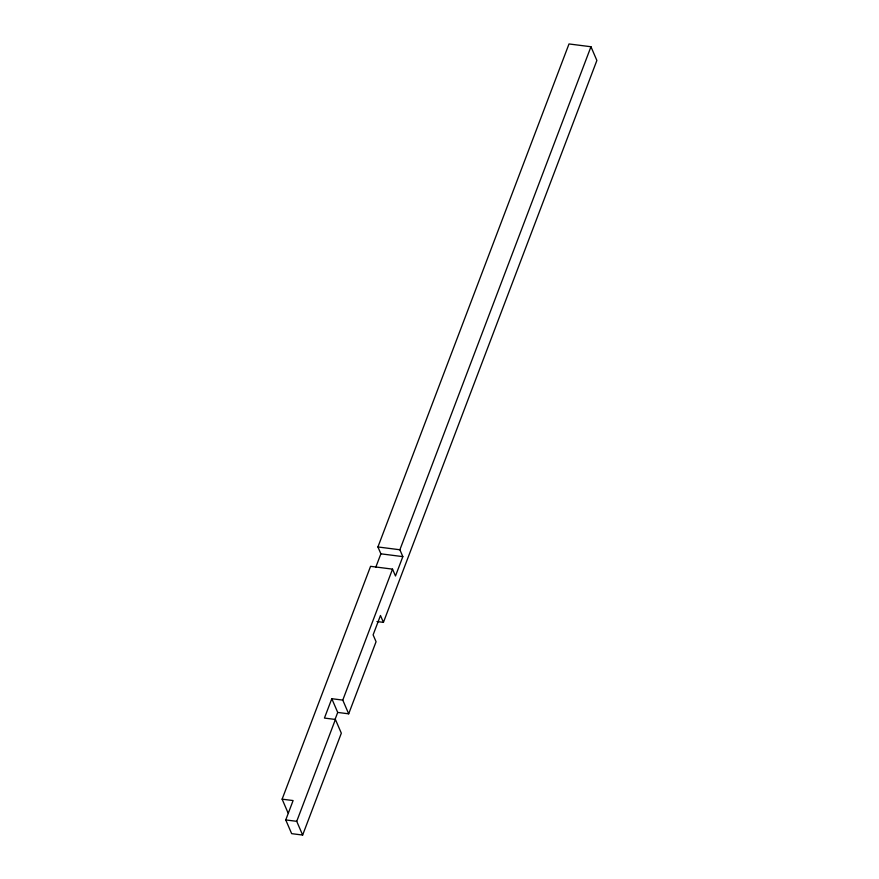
<?xml version="1.0" encoding="UTF-8"?>
<svg xmlns="http://www.w3.org/2000/svg" width="879" height="879" viewBox="0 0 879 879"><rect width="100%" height="100%" fill="white"/><g stroke="black" fill="none" stroke-linecap="round" stroke-linejoin="round"><path stroke-width="1.32" d="M288.037 812.888L282.126 799.165L370.575 566.329L392.528 569.131L395.484 575.987L402.835 556.627L399.879 549.76L590.963 46.741L569.01 43.95L377.926 546.969L380.882 553.825L375.827 567.142M331.801 698.706L337.712 712.429L348.688 713.825L342.777 700.102L331.801 698.706L324.439 718.066L335.415 719.472L341.327 733.196L302.64 835.05L291.652 833.655L285.752 819.931L293.103 800.56L282.126 799.165M334.943 719.692L337.712 712.429M302.64 835.05L296.728 821.327L335.415 719.472M342.777 700.102L392.528 569.131M348.688 713.825L376.069 641.725L373.114 634.869L380.475 615.498L383.431 622.365L376.97 621.541M383.431 622.365L596.874 60.464L590.963 46.741M377.926 546.969L399.879 549.76M380.882 553.825L402.835 556.627M285.752 819.931L296.728 821.327"/></g></svg>
